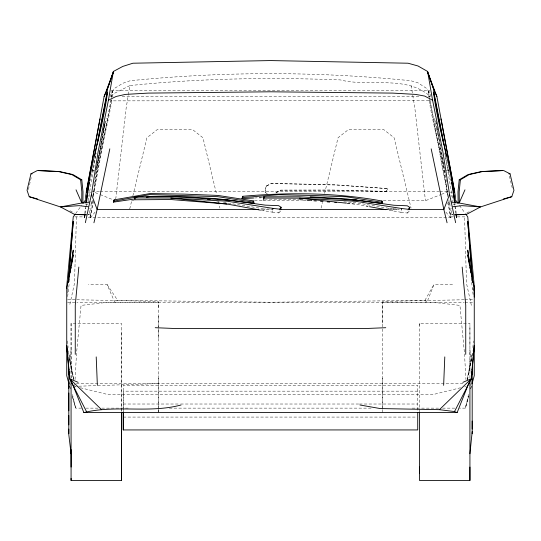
<?xml version="1.0" encoding="UTF-8"?>
<svg xmlns="http://www.w3.org/2000/svg" width="541" height="541" viewBox="0 0 541 541"><rect width="100%" height="100%" fill="white"/><g stroke="black" fill="none" stroke-linecap="round" stroke-linejoin="round"><path stroke-width="0.41" stroke-dasharray="2.71 2.03" d="M71.074 378.125L71.074 323.403L121.549 323.403L121.549 412.012L121.549 330.808M158.364 412.594L158.364 410.092M158.364 409.26L158.364 375.67M158.364 337.882L158.364 315.234M158.364 307.383L158.364 302.412L76.829 302.412M382.636 412.594L382.636 409.618M382.636 409.26L382.636 376.725M382.636 323.065L382.636 302.358M419.451 412.012L419.451 323.403L469.926 323.403L469.926 346.788M469.926 378.125L469.926 325.466M76.443 216.873L74.475 283.416L69.633 305.401M95.115 212.058L90.563 217.719L91.159 201.908M75.043 379.586L76.524 353.456L81.055 305.401L108.301 302.236L432.699 302.236L459.945 305.401L464.476 353.456L465.957 379.586M429.229 97.475L428.371 91.361L429.892 91.361M472.34 355.768L472.678 350.852M472.908 347.572L473.355 341.013M67.598 293.195L67.99 288.184M84.836 213.587L85.431 206.141M67.632 290.138L67.767 288.461M115.747 199.054L126.202 107.666L128.244 95.392M69.694 361.74L71.074 350.095M67.645 296.59L69.343 282.497M69.444 281.665L69.843 278.351M90.563 217.719L92.7 201.955M93.377 196.978C96.244 164.342 106.367 133.032 111.859 100.863L430.514 100.592M85.079 213.567L85.897 207.764M86.012 206.933L86.479 203.612M128.379 94.574L129.881 85.579C199.751 78.269 270.047 77.248 340.208 79.899C369.212 87.392 405.5 74.658 429.994 96.224M88.129 200.731L96.129 153.367M261.317 210.293L272.265 212.14L272.515 210.632M272.265 212.14L278.804 212.924L279.44 209.151M389.175 210.273L400.935 212.261L401.314 209.996M400.935 212.261L407.474 213.053L408.11 209.272M95.696 173.749L96.291 170.456M96.433 169.631L103.696 129.238M103.845 128.413L104.433 125.113M104.582 124.288L105.028 121.82M96.738 167.331L103.345 130.949M103.493 130.124L103.946 127.642M104.095 126.817L104.697 123.51M467.525 379.755L472.286 353.456L467.14 379.518M96.724 167.46L102.709 134.567M102.858 133.749L103.304 131.28M103.453 130.462L104.055 127.169M104.203 126.351L105.103 121.414M94.026 184.17L106.428 118.384M92.376 200.339L91.598 204.491L92.112 199.764M93.316 195.362L111.615 98.3M111.771 97.475L112.629 91.361L111.108 91.361M92.896 195.626L110.905 100.464M111.534 97.157L112.629 91.361M92.031 171.308L92.518 168.819M91.307 176.535L95.527 155.977M467.235 379.498L472.104 357.405M93.742 200.731L90.11 216.873L87.703 216.873M468.587 394.375L465.375 408.13L459.465 408.13M470.67 385.469L471.421 382.237M28.402 189.512L31.561 176.183M129.732 208.914L131.903 199.92M132.89 195.828L146.895 137.759L157.215 129.637L192.637 129.637L202.956 137.759L216.569 194.192M321.077 208.096L322.456 202.368M324.627 193.374L338.044 137.759L348.363 129.637L383.785 129.637L394.105 137.759L411.072 208.096M468.628 396.181L465.375 408.13L468.709 395.958M470.575 389.013L471.441 385.828M470.704 388.654L471.373 386.22M266.497 185.8L265.117 189.343L265.719 192.738L265.198 189.539L266.571 185.996L271.42 183.521L335.799 185.022L387.944 188.626L335.718 184.826L271.345 183.325L266.571 185.996M452.553 284.559L433.909 284.559L426.964 302.236L424.935 300.343L270.5 302.236L117.654 300.343L114.746 302.236L107.091 284.559L88.447 284.559M263.771 210.747L264.583 208.907L272.116 209.083M392.441 210.868L393.26 209.036L399.948 209.191M110.039 96.014L113.908 88.731L122.814 83.273L130.165 80.744C223.419 71.304 317.581 71.304 410.835 80.744L417.909 82.787L427.092 88.731L430.961 96.014M424.935 300.343L433.909 284.559M275.984 192.914L280.82 190.27L331.701 190.175L386.078 191.528L387.87 188.437M386.078 191.528L387.944 188.626M75.679 213.512L81.508 205.445M278.804 212.924L280.509 211.051L279.251 210.246M407.474 213.053L409.179 211.173L407.921 210.375M111.006 96.224L114.976 93.045L129.881 85.579M275.91 192.718L280.745 190.074L331.626 189.986L386.003 191.331M466.755 213.012L471.049 210.733M383.339 200.731L425.442 200.731L440.726 194.625M441.49 194.32L448.367 191.568M460.594 387.748L432.699 394.646L108.301 394.646L80.406 387.748M464.692 386.734L466.335 386.328M254.439 197.979L259.396 197.742M261.053 197.668L262.703 197.587M74.665 384.272L74.665 386.328L78.012 386.22M78.851 386.193L158.364 383.61M451.316 214.804L452.993 214.77L451.316 214.804L451.316 208.326M464.171 299.755L382.636 301.438L382.636 408.13M465.01 299.734L473.416 299.558M264.502 199.893L298.774 199.663M111.121 90.503L429.879 90.503M111.189 92.491L112.711 92.491M428.289 92.491L429.811 92.491M110.391 96.474L113.772 96.474M122.219 96.474L419.627 96.474M428.073 96.474L430.609 96.474M91.963 170.429L95.311 170.429M445.689 170.429L449.037 170.429M99.388 191.568L92.633 191.568L99.51 194.32M100.234 191.568L439.076 191.568M439.921 191.568L447.522 191.568M89.231 192.129L90.732 192.129M450.268 192.129L451.769 192.129M88.683 196.011L90.191 196.011M450.809 196.011L452.317 196.011M131.558 200.731L134.925 200.731M254.5 200.731L262.081 200.731M262.919 200.731L299.132 200.731M303.339 200.731L306.706 200.731M310.081 200.731L311.765 200.731M88.034 201.421L90.293 201.421M450.707 201.421L452.966 201.421M85.566 204.491L87.825 204.491M453.175 204.491L455.434 204.491M388.458 208.914L396.066 208.914M261.235 209.536L272.184 209.536M389.236 209.536L399.339 209.536M74.847 216.873L83.679 216.873M453.297 216.873L450.89 216.873L447.258 200.731M457.321 216.873L466.153 216.873M88.291 217.719L452.709 217.719M67.584 302.412L75.99 302.412M382.636 302.412L464.171 302.412M465.01 302.412L473.416 302.412M76.342 383.589L464.658 383.589M417.726 391.157L123.274 391.157L123.274 412.059L123.274 385.26L417.726 385.26L417.726 412.059M123.274 404.019L179.801 404.019M180.647 404.019L358.669 404.019M359.515 404.019L417.726 404.019M81.535 408.13L75.625 408.13L72.291 395.958M85.755 408.13L98.421 408.13M101.796 408.13L128.819 408.13M169.326 408.13L371.674 408.13M412.181 408.13L439.204 408.13M442.579 408.13L455.245 408.13M123.274 417.077L416.888 417.077M89.684 214.804L88.027 214.777L89.684 214.804L89.684 208.326M67.584 299.558L75.99 299.734M76.829 299.755L158.364 301.438L158.364 328.245M343.799 201.854L356.316 202.861L393.26 209.036M310.487 200.528L312.157 200.657M347.281 203.47L355.647 204.14L365.459 205.938M216.792 201.861L220.133 202.131M223.474 202.402L264.583 208.907M347.261 203.254L355.647 204.14M110.486 100.592L111.859 100.863M74.665 386.328L76.308 386.734M100.274 194.625L113.265 199.818M69.951 210.733L74.245 213.012M265.645 192.542L268.133 194.726M445.885 212.058L450.437 217.719L449.842 201.908M459.492 205.445L465.321 213.512M107.091 284.559L117.654 300.343M69.627 386.22L70.296 388.654M69.559 385.828L70.425 389.013M72.372 396.181L75.625 408.13L72.413 394.375M218.348 201.556L219.923 208.096M509.439 176.183L512.597 189.512M69.579 382.237L70.33 385.469M471.367 305.401L466.525 283.416L464.557 216.873M68.896 357.405L73.765 379.498M445.473 155.977L449.693 176.535M73.86 379.518L68.714 353.456L73.475 379.755M448.482 168.819L448.969 171.308M428.371 91.361L429.466 97.157M430.095 100.464L448.104 195.626M448.888 199.764L449.402 204.491L448.624 200.339M434.572 118.384L446.974 184.17M429.385 98.3L447.684 195.362M435.897 121.414L436.797 126.351M436.945 127.169L437.547 130.462M437.696 131.28L438.142 133.749M438.291 134.567L444.276 167.46M435.897 121.434L437.155 128.413M437.236 128.893L444.567 169.631M444.688 170.32L445.304 173.749M429.141 100.863C434.633 133.032 444.756 164.342 447.623 196.978M444.871 153.367L452.871 200.731M411.119 85.579L412.621 94.574M412.756 95.392L414.798 107.666L425.442 200.731M454.521 203.612L454.758 205.276M454.873 206.101L455.921 213.567M448.3 201.955L450.437 217.719M471.157 278.351L471.556 281.665M471.657 282.497L473.355 296.59M471.306 361.74L469.926 350.095L469.926 354.984M473.233 288.461L473.368 290.138M455.569 206.141L456.164 213.587M473.01 288.184L473.402 293.195M67.645 341.013L68.092 347.572M68.322 350.852L68.545 354.125M469.926 358.906L469.926 371.545M419.451 323.403L419.451 325.466M158.364 328.887L158.364 411.85M71.074 323.403L71.074 377.976"/><path stroke-width="0.81" d="M68.808 433.747L68.808 429.047M68.808 424.868L68.808 415.447M68.808 410.788L68.808 393.037M68.808 388.384L68.808 372.309M121.549 480.428L121.549 412.492L121.549 480.428L71.074 480.428L71.074 478.359M71.074 467.072L71.074 380.201M123.274 429.933L123.274 412.377L123.274 429.933L417.726 429.933L417.726 412.377M419.451 473.023L419.451 412.492M419.451 467.072L419.451 480.428L469.926 480.428L469.926 380.594M472.192 433.747L472.192 378.964M472.192 374.785L472.192 369.226M474.261 297.009L474.261 286.047L467.749 216.873L465.808 214.182M81.786 179.781L80.623 179.781L71.777 174.567L58.428 171.551L37.363 170.543L30.952 173.837L27.05 190.297L29.214 196.694L60.477 206.939L82.881 202.828L82.996 191.852L81.786 179.781L72.94 174.567L59.591 171.551L38.533 170.543M443.634 385.341L444.79 356.904M68.646 279.832L73.251 221.391L68.247 282.591M84.768 214.412L84.497 217.719L84.964 214.398M474.261 345.794L471.387 378.68L454.508 411.579L439.434 409.659L380.147 408.556L359.941 404.986M471.468 375.887L471.853 371.694M472.009 370.017L474.261 345.692M78.824 267.078L75.26 305.212L75.26 354.382M459.214 179.781L458.004 191.852L458.119 202.828L480.523 206.939L511.786 196.694L513.95 190.297L510.048 173.837L503.637 170.543L482.572 171.551L469.223 174.567L460.377 179.781L459.214 179.781L468.06 174.567L481.409 171.551L502.467 170.543M460.377 179.781L459.167 191.852L459.282 202.828L464.976 189.817M134.858 198.939L113.367 202.145L114.171 199.866L149.945 193.57L184.109 194.111L217.807 195.423L253.269 200.887L253.966 202.084L253.824 203.321L217.563 198.777L183.981 196.613L149.735 196.721L146.428 197.215M113.367 202.145L114.171 199.866M253.614 198.02L242.043 198.567L242.841 196.288C289.117 192.251 336.164 192.555 381.939 201.015L382.643 202.206L382.501 203.443L346.233 198.899L310.149 196.748M242.043 198.567L242.841 196.288M253.824 203.321L253.127 202.124L253.269 200.887M382.501 203.443L381.797 202.253L381.939 201.015M469.926 453.73L472.192 431.522M71.946 260.945L73.251 250.172L69.241 276.877M85.383 222.669L91.443 194.422L98.144 151.602L108.43 100.2L113.38 71.466L122.793 66.415L132.93 63.216L270.5 60.572L408.07 63.216L418.004 65.982L427.62 71.466L434.098 90.503L436.878 96.474L455.333 196.011L455.224 201.421L451.498 182.391M86.594 202.787C89.285 165.235 102.993 129.698 107.389 92.491L97.366 143.926M68.741 280.218L68.991 278.547M70.344 272.137L70.621 270.493M70.898 268.843L71.169 267.193M71.446 265.543L73.251 254.831L66.739 288.515M272.644 209.874L272.894 208.366L279.44 209.151L281.144 207.271L278.629 205.668L265.218 205.134L227.673 199.906L170.726 196.674L135.176 196.681L134.837 197.932L134.993 199.778L170.936 199.528L226.977 204.018L260.498 210.145M280.765 209.536L281.144 207.271M401.314 209.996L401.571 208.488L408.11 209.272L409.814 207.399L407.299 205.796L393.889 205.255L356.343 200.035L299.396 196.802L263.852 196.809L263.663 199.9M409.436 209.665L409.814 207.399M104.122 96.474L106.902 90.503L113.191 72.731L104.122 96.474L85.667 196.011L85.776 201.421L89.502 182.391M86.222 192.129L99.99 118.946M87.115 189.1L87.919 184.988M85.891 202.828L87.344 195.362M87.669 193.705L87.987 192.041M89.826 180.735L90.144 179.078M94.682 155.909L107.307 91.361L106.902 90.503L113.38 71.466M109.809 148.856L97.137 209.536L93.931 222.764M472.036 383.785L474.261 375.67L474.261 286.047M427.62 71.466L432.57 100.2L442.856 151.602L449.557 194.422L443.863 209.536L447.069 222.764M71.473 381.405L83.862 412.594L457.138 412.594L469.527 381.405M75.192 214.182L73.251 216.873L66.739 286.047L66.739 375.67L68.964 383.785M82.969 203.423L84.917 200.731M439.434 409.659L471.387 378.68L462.866 382.352M108.43 100.2L116.132 96.474L125.316 94.411L148.187 93.106L270.5 91.794L392.813 93.106L415.684 94.411L424.651 96.055L432.57 100.2M83.862 412.594C115.551 404.621 149.309 413.581 181.059 404.986M503.502 198.946L511.786 196.694M114.029 201.103L149.837 194.604L217.665 196.66L253.127 202.124M452.932 206.736L461.831 205.654L480.523 206.939L466.22 214.527L454.629 214.743M242.699 197.526L278.507 194.733L312.644 195.477L346.335 196.789L381.797 202.253M259.396 197.742L261.053 197.668M385.76 327.704L365.554 328.529L175.446 328.529L155.24 327.704M82.881 202.828L88.927 202.679M455.508 214.716L463.894 214.527M30.952 173.837L32.115 173.837M508.885 173.837L510.048 173.837M29.214 196.694L37.498 198.946M258.713 209.536L97.137 209.536L91.443 194.422M279.765 209.536L388.391 209.536M408.604 209.536L443.863 209.536L431.191 148.856M263.508 198.053L299.45 198.175L355.674 201.313L401.571 208.488M134.837 197.932L170.773 198.047L226.997 201.191L272.894 208.366M86.371 214.743L74.78 214.527L60.477 206.939L79.169 205.654L88.068 206.736M77.106 214.527L85.492 214.716M452.073 202.679L458.119 202.828M344.651 199.676L356.343 200.035M207.629 199.291L210.138 199.365M217.651 199.602L227.673 199.906M299.613 199.656L302.953 199.92M307.139 200.258L309.648 200.461M313.827 200.792L316.336 200.995M320.522 201.326L323.031 201.529M327.21 201.867L329.719 202.064M334.737 202.469L336.407 202.605M299.45 198.175L346.416 203.166M170.773 198.047L226.977 204.018M366.277 206.087L367.914 206.385M369.55 206.682L385.902 209.671M454.508 411.579L457.138 412.594M78.134 382.352L69.613 378.68L66.739 345.794M101.566 409.659L69.613 378.68L86.492 411.579M456.083 200.731L458.031 203.423M76.024 189.817L81.718 202.828L81.833 191.852L80.623 179.781M436.878 96.474L427.809 72.731L434.098 90.503L433.693 91.361L446.318 155.909M449.557 194.422L455.617 222.669M453.081 184.988L453.885 189.1M450.856 179.078L451.174 180.735M443.634 143.926L433.612 92.491C438.007 129.698 451.715 165.235 454.406 202.787M453.013 192.041L453.331 193.705M453.656 195.362L455.109 202.828M474.261 288.515L467.749 254.831L469.554 265.543M441.01 118.946L454.778 192.129M469.831 267.193L470.102 268.843M470.379 270.493L470.656 272.137M471.759 276.877L467.749 250.172L469.054 260.945M472.009 278.547L472.259 280.218M456.036 214.398L456.503 217.719L456.232 214.412M71.074 453.73L68.808 434.606L68.808 381.317M462.176 267.078L465.74 305.212L465.74 354.382M66.739 345.692L68.991 370.017M69.147 371.694L69.532 375.887M263.852 196.809L263.954 198.04M135.176 196.681L135.284 197.911M472.753 282.591L467.749 221.391L472.354 279.832M96.21 356.904L97.366 385.341M472.192 372.309L472.192 382.757M472.192 421.074L472.192 429.047M469.926 467.079L469.926 480.428M71.074 449.497L71.074 480.428M68.808 369.226L68.808 374.785"/></g></svg>
